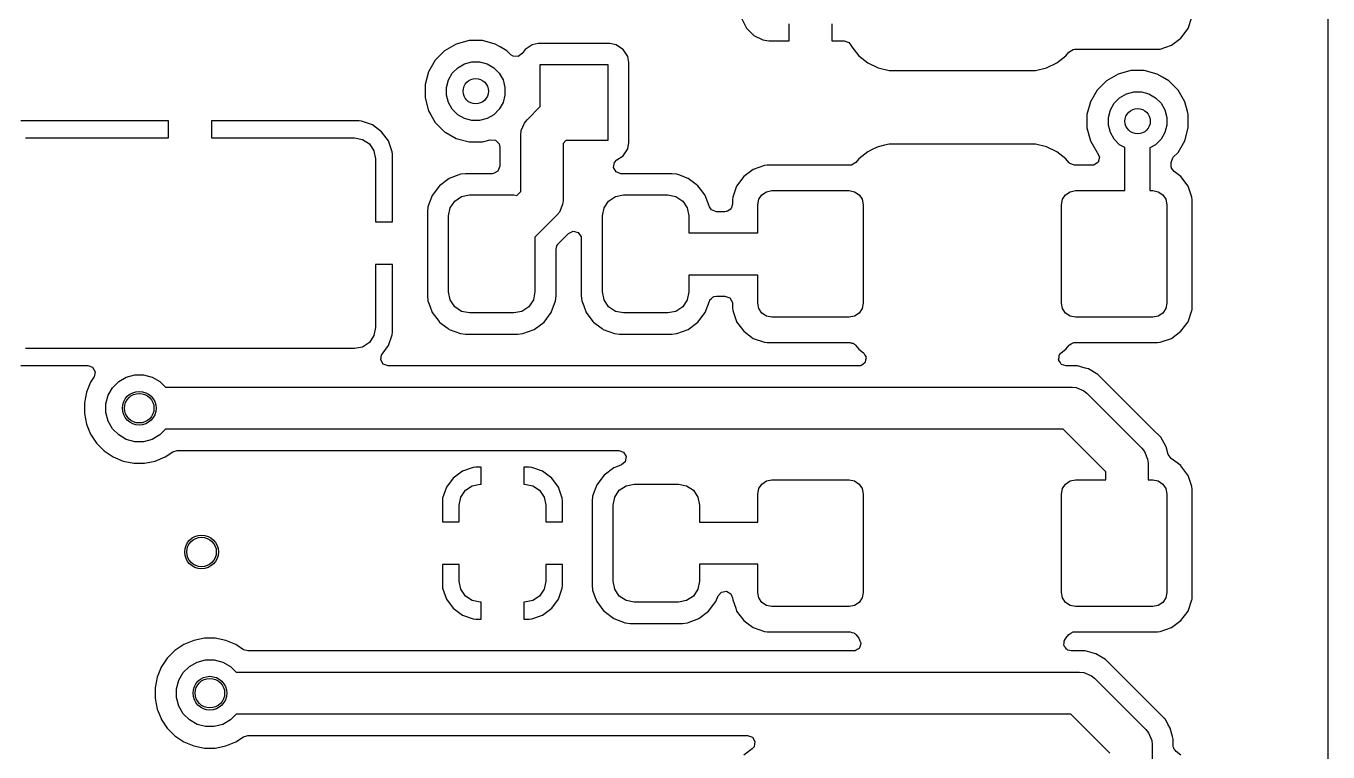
# Model space of a CAD drawing. Extents: x 4.82 to 6.81, y -4.86 to -2.87.
# Drawn here: x 6.199 to 6.807, y -3.732 to -3.394 of the extents above; entities that cross this region are included whole.
import ezdxf

# ---------------------------------------------------------------- set-up
doc = ezdxf.new("R2010")
doc.units = 0
doc.header["$MEASUREMENT"] = 0
doc.layers.add('BLACK', color=7, linetype='CONTINUOUS')

msp = doc.modelspace()

# ---------------------------------------------------------------- linework, layer by layer
at = {"layer": 'BLACK', "linetype": 'CONTINUOUS'}
for p, q in [((6.80685, -2.87648), (6.80685, -3.8242)), ((6.53322, -3.39021), (6.53534, -3.39454)), ((6.74152, -3.39473), (6.74335, -3.38949)), ((6.53534, -3.39454), (6.53875, -3.39795)), ((6.5553, -3.40047), (6.5553, -3.3926)), ((6.5753, -3.3926), (6.5753, -3.40047)), ((6.73822, -3.39919), (6.74152, -3.39473)), ((6.39987, -3.40197), (6.39448, -3.40508)), ((6.40589, -3.40036), (6.39987, -3.40197)), ((6.39987, -3.40197), (6.39987, -3.40197)), ((6.41211, -3.40036), (6.40589, -3.40036)), ((6.41813, -3.40197), (6.41211, -3.40036)), ((6.42041, -3.40329), (6.41813, -3.40197)), ((6.41813, -3.40197), (6.41813, -3.40197)), ((6.41813, -3.40197), (6.41813, -3.40197)), ((6.42352, -3.40508), (6.42041, -3.40329)), ((6.43531, -3.40228), (6.43204, -3.40446)), ((6.43818, -3.40171), (6.43531, -3.40228)), ((6.47162, -3.40171), (6.43818, -3.40171)), ((6.43818, -3.40171), (6.43818, -3.40171)), ((6.4745, -3.40228), (6.47162, -3.40171)), ((6.47162, -3.40171), (6.47162, -3.40171)), ((6.47753, -3.40431), (6.4745, -3.40228)), ((6.53875, -3.39795), (6.54307, -3.40006)), ((6.54307, -3.40006), (6.54307, -3.40006)), ((6.54307, -3.40006), (6.54588, -3.40047)), ((6.54588, -3.40047), (6.5553, -3.40047)), ((6.5553, -3.40047), (6.5553, -3.40047)), ((6.5753, -3.40047), (6.5753, -3.40047)), ((6.5753, -3.40047), (6.58096, -3.40047)), ((6.58096, -3.40047), (6.58322, -3.40129)), ((6.58322, -3.40129), (6.58412, -3.40246)), ((6.58412, -3.40246), (6.58452, -3.40329)), ((6.58452, -3.40329), (6.58452, -3.40329)), ((6.58452, -3.40329), (6.58784, -3.40745)), ((6.72853, -3.40431), (6.73376, -3.40248)), ((6.73376, -3.40248), (6.73822, -3.39919)), ((6.39008, -3.40948), (6.38697, -3.41487)), ((6.39448, -3.40508), (6.39008, -3.40948)), ((6.42536, -3.40693), (6.42352, -3.40508)), ((6.42352, -3.40508), (6.42352, -3.40508)), ((6.42352, -3.40508), (6.42352, -3.40508)), ((6.42643, -3.40766), (6.42536, -3.40693)), ((6.42882, -3.40781), (6.42643, -3.40766)), ((6.43075, -3.4064), (6.42882, -3.40781)), ((6.43204, -3.40446), (6.43075, -3.4064)), ((6.43204, -3.40446), (6.43204, -3.40446)), ((6.47776, -3.40446), (6.47753, -3.40431)), ((6.47994, -3.40773), (6.47776, -3.40446)), ((6.47776, -3.40446), (6.47776, -3.40446)), ((6.47776, -3.40446), (6.47776, -3.40446)), ((6.48051, -3.4106), (6.47994, -3.40773)), ((6.47994, -3.40773), (6.47994, -3.40773)), ((6.47994, -3.40773), (6.47994, -3.40773)), ((6.58784, -3.40745), (6.58784, -3.40745)), ((6.58784, -3.40745), (6.58784, -3.40745)), ((6.58784, -3.40745), (6.58784, -3.40745)), ((6.58784, -3.40745), (6.58784, -3.40745)), ((6.58784, -3.40745), (6.59201, -3.41077)), ((6.68032, -3.41077), (6.68448, -3.40745)), ((6.68448, -3.40745), (6.68584, -3.40575)), ((6.68584, -3.40575), (6.68788, -3.4045)), ((6.68788, -3.4045), (6.68858, -3.40443)), ((6.68858, -3.40443), (6.72729, -3.40443)), ((6.72729, -3.40443), (6.72853, -3.40431)), ((6.72853, -3.40431), (6.72853, -3.40431)), ((6.72853, -3.40431), (6.72853, -3.40431)), ((6.38697, -3.41487), (6.38536, -3.42089)), ((6.38697, -3.41487), (6.38697, -3.41487)), ((6.39627, -3.41873), (6.39807, -3.41561)), ((6.39807, -3.41561), (6.40061, -3.41307)), ((6.40061, -3.41307), (6.40373, -3.41127)), ((6.40373, -3.41127), (6.4072, -3.41034)), ((6.4072, -3.41034), (6.4108, -3.41034)), ((6.4108, -3.41034), (6.41427, -3.41127)), ((6.41427, -3.41127), (6.41739, -3.41307)), ((6.41739, -3.41307), (6.41993, -3.41561)), ((6.41993, -3.41561), (6.42173, -3.41873)), ((6.43915, -3.43112), (6.43915, -3.41157)), ((6.43915, -3.41157), (6.47065, -3.41157)), ((6.47065, -3.41157), (6.47065, -3.44701)), ((6.48051, -3.44798), (6.48051, -3.4106)), ((6.59201, -3.41077), (6.59201, -3.41077)), ((6.59201, -3.41077), (6.59201, -3.41077)), ((6.59201, -3.41077), (6.59681, -3.41309)), ((6.59681, -3.41309), (6.602, -3.41427)), ((6.602, -3.41427), (6.602, -3.41427)), ((6.602, -3.41427), (6.67032, -3.41427)), ((6.67032, -3.41427), (6.67552, -3.41309)), ((6.67032, -3.41427), (6.67032, -3.41427)), ((6.67552, -3.41309), (6.68032, -3.41077)), ((6.71489, -3.41436), (6.70887, -3.41597)), ((6.72111, -3.41436), (6.71489, -3.41436)), ((6.72713, -3.41597), (6.72111, -3.41436)), ((6.38536, -3.42089), (6.38536, -3.42711)), ((6.39534, -3.4222), (6.39627, -3.41873)), ((6.42173, -3.41873), (6.42266, -3.4222)), ((6.70348, -3.41908), (6.69908, -3.42348)), ((6.70887, -3.41597), (6.70348, -3.41908)), ((6.70887, -3.41597), (6.70887, -3.41597)), ((6.72958, -3.41739), (6.72713, -3.41597)), ((6.72713, -3.41597), (6.72713, -3.41597)), ((6.72713, -3.41597), (6.72713, -3.41597)), ((6.73252, -3.41908), (6.72958, -3.41739)), ((6.73692, -3.42348), (6.73252, -3.41908)), ((6.73252, -3.41908), (6.73252, -3.41908)), ((6.73252, -3.41908), (6.73252, -3.41908)), ((6.38536, -3.42711), (6.38697, -3.43313)), ((6.39534, -3.4258), (6.39534, -3.4222)), ((6.39627, -3.42927), (6.39534, -3.4258)), ((6.42266, -3.4258), (6.42173, -3.42927)), ((6.42266, -3.4222), (6.42266, -3.4258)), ((6.69908, -3.42348), (6.69597, -3.42887)), ((6.70707, -3.42961), (6.70961, -3.42707)), ((6.70961, -3.42707), (6.71273, -3.42527)), ((6.71273, -3.42527), (6.7162, -3.42434)), ((6.7162, -3.42434), (6.7198, -3.42434)), ((6.7198, -3.42434), (6.72327, -3.42527)), ((6.72327, -3.42527), (6.72639, -3.42707)), ((6.72639, -3.42707), (6.72893, -3.42961)), ((6.73758, -3.42462), (6.73692, -3.42348)), ((6.73692, -3.42348), (6.73692, -3.42348)), ((6.73692, -3.42348), (6.73692, -3.42348)), ((6.74003, -3.42887), (6.73758, -3.42462)), ((6.38697, -3.43313), (6.38697, -3.43313)), ((6.38697, -3.43313), (6.38697, -3.43313)), ((6.38697, -3.43313), (6.38807, -3.43503)), ((6.39807, -3.43239), (6.39627, -3.42927)), ((6.40061, -3.43493), (6.39807, -3.43239)), ((6.41993, -3.43239), (6.41739, -3.43493)), ((6.42173, -3.42927), (6.41993, -3.43239)), ((6.43294, -3.43733), (6.43915, -3.43112)), ((6.69597, -3.42887), (6.69436, -3.43489)), ((6.69597, -3.42887), (6.69597, -3.42887)), ((6.70434, -3.4362), (6.70527, -3.43273)), ((6.70527, -3.43273), (6.70707, -3.42961)), ((6.72893, -3.42961), (6.73073, -3.43273)), ((6.73073, -3.43273), (6.73166, -3.4362)), ((6.74124, -3.43339), (6.74003, -3.42887)), ((6.74003, -3.42887), (6.74003, -3.42887)), ((6.74164, -3.43489), (6.74124, -3.43339)), ((6.26561, -3.43783), (6.1967, -3.43783)), ((6.26561, -3.44571), (6.26561, -3.43783)), ((6.26561, -3.43783), (6.26561, -3.43783)), ((6.35452, -3.43783), (6.28561, -3.43783)), ((6.28561, -3.43783), (6.28561, -3.43783)), ((6.28561, -3.43783), (6.28561, -3.44571)), ((6.35571, -3.43795), (6.35452, -3.43783)), ((6.36075, -3.43971), (6.35571, -3.43795)), ((6.35571, -3.43795), (6.35571, -3.43795)), ((6.36505, -3.44288), (6.36075, -3.43971)), ((6.38807, -3.43503), (6.39008, -3.43852)), ((6.39008, -3.43852), (6.39008, -3.43852)), ((6.39008, -3.43852), (6.39008, -3.43852)), ((6.39008, -3.43852), (6.39448, -3.44292)), ((6.40373, -3.43673), (6.40061, -3.43493)), ((6.4072, -3.43766), (6.40373, -3.43673)), ((6.4108, -3.43766), (6.4072, -3.43766)), ((6.41427, -3.43673), (6.4108, -3.43766)), ((6.41739, -3.43493), (6.41427, -3.43673)), ((6.43025, -3.44237), (6.43172, -3.43882)), ((6.43172, -3.43882), (6.43294, -3.43733)), ((6.43172, -3.43882), (6.43172, -3.43882)), ((6.69436, -3.43489), (6.69436, -3.44111)), ((6.70434, -3.4398), (6.70434, -3.4362)), ((6.70527, -3.44327), (6.70434, -3.4398)), ((6.73166, -3.4398), (6.73073, -3.44327)), ((6.73166, -3.4362), (6.73166, -3.4398)), ((6.74164, -3.44111), (6.74164, -3.43489)), ((6.19884, -3.44571), (6.26561, -3.44571)), ((6.28561, -3.44571), (6.35238, -3.44571)), ((6.35238, -3.44571), (6.35615, -3.44646)), ((6.36822, -3.44718), (6.36505, -3.44288)), ((6.36505, -3.44288), (6.36505, -3.44288)), ((6.39448, -3.44292), (6.39448, -3.44292)), ((6.39448, -3.44292), (6.39448, -3.44292)), ((6.39448, -3.44292), (6.39498, -3.4432)), ((6.39498, -3.4432), (6.39987, -3.44603)), ((6.39987, -3.44603), (6.40589, -3.44764)), ((6.43006, -3.44429), (6.43025, -3.44237)), ((6.43006, -3.47084), (6.43006, -3.44429)), ((6.69436, -3.44111), (6.69597, -3.44713)), ((6.70707, -3.44639), (6.70527, -3.44327)), ((6.73073, -3.44327), (6.72893, -3.44639)), ((6.74003, -3.44713), (6.74164, -3.44111)), ((6.35615, -3.44646), (6.35934, -3.44859)), ((6.35934, -3.44859), (6.36148, -3.45178)), ((6.36148, -3.45178), (6.36222, -3.45555)), ((6.36999, -3.45222), (6.36822, -3.44718)), ((6.3701, -3.45342), (6.36999, -3.45222)), ((6.40589, -3.44764), (6.41211, -3.44764)), ((6.41211, -3.44764), (6.41579, -3.44666)), ((6.41579, -3.44666), (6.41817, -3.44687)), ((6.41817, -3.44687), (6.41987, -3.44856)), ((6.41987, -3.44856), (6.4202, -3.45004)), ((6.4202, -3.45004), (6.4202, -3.459)), ((6.4511, -3.44701), (6.44974, -3.44837)), ((6.44974, -3.44837), (6.44974, -3.47492)), ((6.47065, -3.44701), (6.4511, -3.44701)), ((6.47776, -3.45412), (6.47994, -3.45086)), ((6.47994, -3.45086), (6.48051, -3.44798)), ((6.59201, -3.45222), (6.58784, -3.45554)), ((6.59474, -3.4509), (6.59201, -3.45222)), ((6.59201, -3.45222), (6.59201, -3.45222)), ((6.59201, -3.45222), (6.59201, -3.45222)), ((6.59681, -3.44991), (6.59474, -3.4509)), ((6.59982, -3.44922), (6.59681, -3.44991)), ((6.59681, -3.44991), (6.59681, -3.44991)), ((6.59681, -3.44991), (6.59681, -3.44991)), ((6.602, -3.44872), (6.59982, -3.44922)), ((6.60467, -3.44872), (6.602, -3.44872)), ((6.602, -3.44872), (6.602, -3.44872)), ((6.60654, -3.44872), (6.60467, -3.44872)), ((6.66922, -3.44872), (6.60654, -3.44872)), ((6.67032, -3.44872), (6.66922, -3.44872)), ((6.67552, -3.44991), (6.67032, -3.44872)), ((6.68032, -3.45222), (6.67552, -3.44991)), ((6.68448, -3.45554), (6.68032, -3.45222)), ((6.68032, -3.45222), (6.68032, -3.45222)), ((6.68032, -3.45222), (6.68032, -3.45222)), ((6.69597, -3.44713), (6.69597, -3.44713)), ((6.69597, -3.44713), (6.69597, -3.44713)), ((6.69597, -3.44713), (6.6968, -3.44856)), ((6.6968, -3.44856), (6.69908, -3.45252)), ((6.70961, -3.44893), (6.70707, -3.44639)), ((6.71195, -3.45028), (6.70961, -3.44893)), ((6.71195, -3.47039), (6.71195, -3.45028)), ((6.72639, -3.44893), (6.72376, -3.45045)), ((6.72376, -3.45045), (6.72376, -3.47039)), ((6.72893, -3.44639), (6.72639, -3.44893)), ((6.73692, -3.45252), (6.74003, -3.44713)), ((6.36222, -3.45555), (6.36222, -3.48492)), ((6.3701, -3.48492), (6.3701, -3.45342)), ((6.3701, -3.45342), (6.3701, -3.45342)), ((6.47332, -3.4596), (6.47373, -3.45724)), ((6.47373, -3.45724), (6.47482, -3.45608)), ((6.47482, -3.45608), (6.47776, -3.45412)), ((6.58648, -3.45724), (6.58444, -3.45849)), ((6.58784, -3.45554), (6.58648, -3.45724)), ((6.58784, -3.45554), (6.58784, -3.45554)), ((6.68584, -3.45724), (6.68448, -3.45554)), ((6.68448, -3.45554), (6.68448, -3.45554)), ((6.68448, -3.45554), (6.68448, -3.45554)), ((6.68633, -3.45774), (6.68584, -3.45724)), ((6.68858, -3.45856), (6.68633, -3.45774)), ((6.69954, -3.45707), (6.69758, -3.45844)), ((6.69908, -3.45252), (6.69908, -3.45252)), ((6.69908, -3.45252), (6.69908, -3.45252)), ((6.69908, -3.45252), (6.69915, -3.45258)), ((6.69915, -3.45258), (6.69917, -3.45263)), ((6.69917, -3.45263), (6.69922, -3.4527)), ((6.69922, -3.4527), (6.69921, -3.45271)), ((6.69921, -3.45271), (6.70016, -3.45475)), ((6.70016, -3.45475), (6.69954, -3.45707)), ((6.73362, -3.45726), (6.73444, -3.45501)), ((6.73362, -3.45864), (6.73362, -3.45726)), ((6.73444, -3.45501), (6.73465, -3.45479)), ((6.73465, -3.45479), (6.73692, -3.45252)), ((6.40118, -3.46302), (6.3966, -3.46473)), ((6.40191, -3.46275), (6.40118, -3.46302)), ((6.40426, -3.4625), (6.40191, -3.46275)), ((6.40191, -3.46275), (6.40191, -3.46275)), ((6.40191, -3.46275), (6.40191, -3.46275)), ((6.41669, -3.4625), (6.40426, -3.4625)), ((6.40426, -3.4625), (6.40426, -3.4625)), ((6.4173, -3.46245), (6.41669, -3.4625)), ((6.41938, -3.46125), (6.4173, -3.46245)), ((6.4202, -3.459), (6.41938, -3.46125)), ((6.47451, -3.46168), (6.47332, -3.4596)), ((6.47677, -3.4625), (6.47451, -3.46168)), ((6.50055, -3.4625), (6.47677, -3.4625)), ((6.50289, -3.46275), (6.50055, -3.4625)), ((6.50377, -3.46308), (6.50289, -3.46275)), ((6.50289, -3.46275), (6.50289, -3.46275)), ((6.50289, -3.46275), (6.50289, -3.46275)), ((6.5082, -3.46473), (6.50377, -3.46308)), ((6.5341, -3.4638), (6.53081, -3.46826)), ((6.53856, -3.46051), (6.5341, -3.4638)), ((6.5341, -3.4638), (6.5341, -3.4638)), ((6.54379, -3.45868), (6.53856, -3.46051)), ((6.54503, -3.45856), (6.54379, -3.45868)), ((6.58374, -3.45856), (6.54503, -3.45856)), ((6.58444, -3.45849), (6.58374, -3.45856)), ((6.69667, -3.45856), (6.68858, -3.45856)), ((6.69758, -3.45844), (6.69667, -3.45856)), ((6.73372, -3.45946), (6.73362, -3.45864)), ((6.73378, -3.45956), (6.73372, -3.45946)), ((6.73383, -3.45984), (6.73378, -3.45956)), ((6.73448, -3.46061), (6.73383, -3.45984)), ((6.73505, -3.46146), (6.73448, -3.46061)), ((6.73822, -3.4638), (6.73505, -3.46146)), ((6.74152, -3.46826), (6.73822, -3.4638)), ((6.73822, -3.4638), (6.73822, -3.4638)), ((6.73822, -3.4638), (6.73822, -3.4638)), ((6.73822, -3.4638), (6.73822, -3.4638)), ((6.73822, -3.4638), (6.73822, -3.4638)), ((6.39206, -3.46813), (6.38867, -3.47266)), ((6.39207, -3.46813), (6.39206, -3.46813)), ((6.3966, -3.46473), (6.39207, -3.46813)), ((6.3966, -3.46473), (6.3966, -3.46473)), ((6.51183, -3.46745), (6.5082, -3.46473)), ((6.5082, -3.46473), (6.5082, -3.46473)), ((6.51274, -3.46813), (6.51183, -3.46745)), ((6.51393, -3.46972), (6.51274, -3.46813)), ((6.51588, -3.47233), (6.51393, -3.46972)), ((6.53081, -3.46826), (6.52897, -3.4735)), ((6.54474, -3.47089), (6.54725, -3.47039)), ((6.54725, -3.47039), (6.58334, -3.47039)), ((6.58334, -3.47039), (6.58585, -3.47089)), ((6.68647, -3.47089), (6.68898, -3.47039)), ((6.68898, -3.47039), (6.71195, -3.47039)), ((6.72376, -3.47039), (6.72507, -3.47039)), ((6.72507, -3.47039), (6.72758, -3.47089)), ((6.74335, -3.4735), (6.74152, -3.46826)), ((6.74152, -3.46826), (6.74152, -3.46826)), ((6.38867, -3.47266), (6.38669, -3.47797)), ((6.38867, -3.47266), (6.38867, -3.47266)), ((6.39705, -3.47844), (6.39918, -3.47525)), ((6.39918, -3.47525), (6.40238, -3.47311)), ((6.40238, -3.47311), (6.40614, -3.47236)), ((6.40614, -3.47236), (6.42681, -3.47236)), ((6.42681, -3.47236), (6.42825, -3.47265)), ((6.42825, -3.47265), (6.43006, -3.47084)), ((6.44974, -3.47492), (6.44956, -3.47684)), ((6.4689, -3.47844), (6.47103, -3.47525)), ((6.47103, -3.47525), (6.47423, -3.47311)), ((6.47423, -3.47311), (6.47799, -3.47236)), ((6.47799, -3.47236), (6.49866, -3.47236)), ((6.49866, -3.47236), (6.50243, -3.47311)), ((6.50243, -3.47311), (6.50562, -3.47525)), ((6.50562, -3.47525), (6.50775, -3.47844)), ((6.51613, -3.47266), (6.51588, -3.47233)), ((6.5181, -3.47794), (6.51613, -3.47266)), ((6.52897, -3.4735), (6.52886, -3.47474)), ((6.52886, -3.47474), (6.52886, -3.47671)), ((6.54069, -3.47696), (6.54119, -3.47444)), ((6.54119, -3.47444), (6.54261, -3.47232)), ((6.54261, -3.47232), (6.54474, -3.47089)), ((6.58585, -3.47089), (6.58798, -3.47232)), ((6.58798, -3.47232), (6.5894, -3.47444)), ((6.5894, -3.47444), (6.5899, -3.47696)), ((6.68242, -3.47696), (6.68292, -3.47444)), ((6.68292, -3.47444), (6.68434, -3.47232)), ((6.68434, -3.47232), (6.68647, -3.47089)), ((6.72758, -3.47089), (6.72971, -3.47232)), ((6.72971, -3.47232), (6.73113, -3.47444)), ((6.73113, -3.47444), (6.73163, -3.47696)), ((6.74346, -3.47474), (6.74335, -3.4735)), ((6.74335, -3.4735), (6.74335, -3.4735)), ((6.74335, -3.4735), (6.74335, -3.4735)), ((6.74346, -3.5251), (6.74346, -3.47474)), ((6.38669, -3.47797), (6.38644, -3.48032)), ((6.38644, -3.48032), (6.38644, -3.51952)), ((6.3963, -3.4822), (6.39705, -3.47844)), ((6.3963, -3.51764), (6.3963, -3.4822)), ((6.44686, -3.48188), (6.43665, -3.49209)), ((6.44809, -3.48039), (6.44686, -3.48188)), ((6.44956, -3.47684), (6.44809, -3.48039)), ((6.44956, -3.47684), (6.44956, -3.47684)), ((6.46815, -3.4822), (6.4689, -3.47844)), ((6.46815, -3.51764), (6.46815, -3.4822)), ((6.50775, -3.47844), (6.5085, -3.4822)), ((6.5085, -3.4822), (6.5085, -3.49008)), ((6.51913, -3.4794), (6.5181, -3.47794)), ((6.52138, -3.48022), (6.51913, -3.4794)), ((6.52535, -3.48022), (6.52138, -3.48022)), ((6.52596, -3.48016), (6.52535, -3.48022)), ((6.5261, -3.48009), (6.52596, -3.48016)), ((6.52655, -3.48001), (6.5261, -3.48009)), ((6.52725, -3.47942), (6.52655, -3.48001)), ((6.52804, -3.47896), (6.52725, -3.47942)), ((6.52815, -3.47867), (6.52804, -3.47896)), ((6.52839, -3.47846), (6.52815, -3.47867)), ((6.52855, -3.47757), (6.52839, -3.47846)), ((6.52886, -3.47671), (6.52855, -3.47757)), ((6.54069, -3.49008), (6.54069, -3.47696)), ((6.5899, -3.47696), (6.5899, -3.52289)), ((6.68242, -3.52289), (6.68242, -3.47696)), ((6.73163, -3.47696), (6.73163, -3.52289)), ((6.36222, -3.48492), (6.3701, -3.48492)), ((6.3701, -3.48492), (6.3701, -3.48492)), ((6.43665, -3.49209), (6.43665, -3.51764)), ((6.44754, -3.49515), (6.45231, -3.49038)), ((6.45231, -3.49038), (6.45448, -3.48937)), ((6.45448, -3.48937), (6.45679, -3.48999)), ((6.45679, -3.48999), (6.45817, -3.49195)), ((6.45817, -3.49195), (6.45829, -3.49286)), ((6.45829, -3.49286), (6.45829, -3.51952)), ((6.5085, -3.49008), (6.54069, -3.49008)), ((6.44652, -3.49763), (6.44678, -3.49691)), ((6.44652, -3.51952), (6.44652, -3.49763)), ((6.44678, -3.49691), (6.44684, -3.49614)), ((6.44684, -3.49614), (6.44728, -3.49552)), ((6.44728, -3.49552), (6.44734, -3.49537)), ((6.44734, -3.49537), (6.44754, -3.49515)), ((6.3701, -3.50492), (6.36222, -3.50492)), ((6.36222, -3.50492), (6.36222, -3.53429)), ((6.3701, -3.53643), (6.3701, -3.50492)), ((6.3701, -3.50492), (6.3701, -3.50492)), ((6.54069, -3.50976), (6.5085, -3.50976)), ((6.5085, -3.50976), (6.5085, -3.51764)), ((6.54069, -3.52289), (6.54069, -3.50976)), ((6.39705, -3.5214), (6.3963, -3.51764)), ((6.43665, -3.51764), (6.4359, -3.5214)), ((6.4689, -3.5214), (6.46815, -3.51764)), ((6.5085, -3.51764), (6.50775, -3.5214)), ((6.38644, -3.51952), (6.38644, -3.51952)), ((6.38644, -3.51952), (6.38669, -3.52187)), ((6.38669, -3.52187), (6.38669, -3.52187)), ((6.38669, -3.52187), (6.38669, -3.52187)), ((6.38669, -3.52187), (6.38754, -3.52415)), ((6.38754, -3.52415), (6.38867, -3.52718)), ((6.39918, -3.5246), (6.39705, -3.5214)), ((6.40238, -3.52673), (6.39918, -3.5246)), ((6.43377, -3.5246), (6.43058, -3.52673)), ((6.4359, -3.5214), (6.43377, -3.5246)), ((6.44428, -3.52718), (6.44626, -3.52187)), ((6.44626, -3.52187), (6.44652, -3.51952)), ((6.45829, -3.51952), (6.45829, -3.51952)), ((6.45829, -3.51952), (6.45854, -3.52187)), ((6.45854, -3.52187), (6.45854, -3.52187)), ((6.45854, -3.52187), (6.45854, -3.52187)), ((6.45854, -3.52187), (6.45939, -3.52415)), ((6.45939, -3.52415), (6.46052, -3.52718)), ((6.47103, -3.5246), (6.4689, -3.5214)), ((6.47423, -3.52673), (6.47103, -3.5246)), ((6.50562, -3.5246), (6.50243, -3.52673)), ((6.50775, -3.5214), (6.50562, -3.5246)), ((6.51613, -3.52718), (6.5181, -3.52191)), ((6.5181, -3.52191), (6.5183, -3.52168)), ((6.5183, -3.52168), (6.51835, -3.52138)), ((6.51835, -3.52138), (6.51906, -3.52078)), ((6.51906, -3.52078), (6.51966, -3.52008)), ((6.51966, -3.52008), (6.52, -3.51999)), ((6.52, -3.51999), (6.52018, -3.51984)), ((6.52018, -3.51984), (6.52138, -3.51963)), ((6.52138, -3.51963), (6.52535, -3.51963)), ((6.52535, -3.51963), (6.52761, -3.52045)), ((6.52761, -3.52045), (6.52881, -3.52252)), ((6.52881, -3.52252), (6.52886, -3.52313)), ((6.52886, -3.52313), (6.52886, -3.5251)), ((6.52886, -3.5251), (6.52897, -3.52634)), ((6.54119, -3.5254), (6.54069, -3.52289)), ((6.5899, -3.52289), (6.5894, -3.5254)), ((6.68292, -3.5254), (6.68242, -3.52289)), ((6.73163, -3.52289), (6.73113, -3.5254)), ((6.74339, -3.5259), (6.74346, -3.5251)), ((6.38867, -3.52718), (6.38867, -3.52718)), ((6.38867, -3.52718), (6.39186, -3.53144)), ((6.40614, -3.52748), (6.40238, -3.52673)), ((6.42681, -3.52748), (6.40614, -3.52748)), ((6.43058, -3.52673), (6.42681, -3.52748)), ((6.44089, -3.53171), (6.44428, -3.52718)), ((6.46052, -3.52718), (6.46052, -3.52718)), ((6.46052, -3.52718), (6.46371, -3.53144)), ((6.47799, -3.52748), (6.47423, -3.52673)), ((6.49866, -3.52748), (6.47799, -3.52748)), ((6.50243, -3.52673), (6.49866, -3.52748)), ((6.51274, -3.53171), (6.51613, -3.52718)), ((6.52897, -3.52634), (6.52897, -3.52635)), ((6.52897, -3.52635), (6.52897, -3.52635)), ((6.52897, -3.52635), (6.53079, -3.53153)), ((6.54261, -3.52753), (6.54119, -3.5254)), ((6.54474, -3.52895), (6.54261, -3.52753)), ((6.54725, -3.52945), (6.54474, -3.52895)), ((6.58334, -3.52945), (6.54725, -3.52945)), ((6.58585, -3.52895), (6.58334, -3.52945)), ((6.58798, -3.52753), (6.58585, -3.52895)), ((6.5894, -3.5254), (6.58798, -3.52753)), ((6.68434, -3.52753), (6.68292, -3.5254)), ((6.68647, -3.52895), (6.68434, -3.52753)), ((6.68898, -3.52945), (6.68647, -3.52895)), ((6.72507, -3.52945), (6.68898, -3.52945)), ((6.72758, -3.52895), (6.72507, -3.52945)), ((6.72971, -3.52753), (6.72758, -3.52895)), ((6.73113, -3.5254), (6.72971, -3.52753)), ((6.74152, -3.53158), (6.74335, -3.52635)), ((6.74335, -3.52635), (6.74339, -3.5259)), ((6.36222, -3.53429), (6.36148, -3.53806)), ((6.36999, -3.53762), (6.3701, -3.53643)), ((6.39186, -3.53144), (6.39207, -3.53171)), ((6.39207, -3.53171), (6.39334, -3.53267)), ((6.39334, -3.53267), (6.39616, -3.53478)), ((6.39616, -3.53478), (6.3966, -3.53511)), ((6.3966, -3.53511), (6.40191, -3.53709)), ((6.40191, -3.53709), (6.40426, -3.53734)), ((6.4287, -3.53734), (6.43104, -3.53709)), ((6.43104, -3.53709), (6.43635, -3.53511)), ((6.43635, -3.53511), (6.44089, -3.53171)), ((6.46371, -3.53144), (6.46392, -3.53171)), ((6.46392, -3.53171), (6.46519, -3.53267)), ((6.46519, -3.53267), (6.46802, -3.53478)), ((6.46802, -3.53478), (6.46845, -3.53511)), ((6.46845, -3.53511), (6.47376, -3.53709)), ((6.47376, -3.53709), (6.47611, -3.53734)), ((6.50055, -3.53734), (6.50289, -3.53709)), ((6.50289, -3.53709), (6.5082, -3.53511)), ((6.5082, -3.53511), (6.51274, -3.53171)), ((6.53079, -3.53153), (6.53081, -3.53158)), ((6.53081, -3.53158), (6.5341, -3.53604)), ((6.5341, -3.53604), (6.5341, -3.53604)), ((6.5341, -3.53604), (6.5341, -3.53604)), ((6.5341, -3.53604), (6.5341, -3.53604)), ((6.5341, -3.53604), (6.5341, -3.53604)), ((6.5341, -3.53604), (6.53781, -3.53878)), ((6.73376, -3.53933), (6.73822, -3.53604)), ((6.73822, -3.53604), (6.74152, -3.53158)), ((6.35615, -3.54338), (6.35238, -3.54413)), ((6.35934, -3.54125), (6.35615, -3.54338)), ((6.36148, -3.53806), (6.35934, -3.54125)), ((6.36529, -3.54664), (6.36822, -3.54266)), ((6.36822, -3.54266), (6.36999, -3.53762)), ((6.36999, -3.53762), (6.36999, -3.53762)), ((6.40426, -3.53734), (6.4287, -3.53734)), ((6.47611, -3.53734), (6.50055, -3.53734)), ((6.53781, -3.53878), (6.53856, -3.53933)), ((6.53856, -3.53933), (6.54379, -3.54116)), ((6.54379, -3.54116), (6.54379, -3.54116)), ((6.54379, -3.54116), (6.54379, -3.54116)), ((6.54379, -3.54116), (6.54503, -3.54128)), ((6.54503, -3.54128), (6.54504, -3.54128)), ((6.54504, -3.54128), (6.58374, -3.54128)), ((6.58374, -3.54128), (6.58445, -3.54154)), ((6.58445, -3.54154), (6.58519, -3.54159)), ((6.58519, -3.54159), (6.58571, -3.54199)), ((6.58571, -3.54199), (6.586, -3.5421)), ((6.586, -3.5421), (6.5862, -3.54228)), ((6.5862, -3.54228), (6.58635, -3.54243)), ((6.58635, -3.54243), (6.58784, -3.5443)), ((6.68448, -3.5443), (6.68597, -3.54243)), ((6.68597, -3.54243), (6.68613, -3.54228)), ((6.68613, -3.54228), (6.68703, -3.54187)), ((6.68703, -3.54187), (6.68788, -3.54135)), ((6.68788, -3.54135), (6.68826, -3.54131)), ((6.68826, -3.54131), (6.68831, -3.54129)), ((6.68831, -3.54129), (6.68835, -3.5413)), ((6.68835, -3.5413), (6.68858, -3.54128)), ((6.68858, -3.54128), (6.72729, -3.54128)), ((6.72729, -3.54128), (6.72853, -3.54116)), ((6.72853, -3.54116), (6.73376, -3.53933)), ((6.72853, -3.54116), (6.72853, -3.54116)), ((6.72853, -3.54116), (6.72853, -3.54116)), ((6.35238, -3.54413), (6.19884, -3.54413)), ((6.36466, -3.54933), (6.36507, -3.54697)), ((6.36585, -3.5514), (6.36466, -3.54933)), ((6.36507, -3.54697), (6.36529, -3.54664)), ((6.58784, -3.5443), (6.59009, -3.54609)), ((6.59009, -3.54609), (6.59021, -3.54622)), ((6.59021, -3.54622), (6.59066, -3.54715)), ((6.59066, -3.54715), (6.5912, -3.54803)), ((6.59099, -3.54938), (6.59084, -3.5504)), ((6.59125, -3.54838), (6.59099, -3.54938)), ((6.5912, -3.54803), (6.59117, -3.54821)), ((6.59117, -3.54821), (6.59125, -3.54838)), ((6.68111, -3.54933), (6.6813, -3.54827)), ((6.68118, -3.54945), (6.68111, -3.54933)), ((6.68117, -3.54959), (6.68118, -3.54945)), ((6.6813, -3.54827), (6.6814, -3.54721)), ((6.6814, -3.54721), (6.68151, -3.54707)), ((6.68151, -3.54707), (6.68153, -3.54697)), ((6.68153, -3.54697), (6.68211, -3.54622)), ((6.68211, -3.54622), (6.68224, -3.54609)), ((6.68224, -3.54609), (6.68448, -3.5443)), ((6.1967, -3.55201), (6.22786, -3.55201)), ((6.22786, -3.55201), (6.23012, -3.55283)), ((6.23012, -3.55283), (6.23131, -3.5549)), ((6.23131, -3.5549), (6.2309, -3.55726)), ((6.36811, -3.55222), (6.36585, -3.5514)), ((6.58776, -3.55222), (6.36811, -3.55222)), ((6.58852, -3.55208), (6.58776, -3.55222)), ((6.5887, -3.5521), (6.58852, -3.55208)), ((6.5888, -3.55203), (6.5887, -3.5521)), ((6.58904, -3.55198), (6.5888, -3.55203)), ((6.58981, -3.5513), (6.58904, -3.55198)), ((6.59065, -3.5507), (6.58981, -3.5513)), ((6.5907, -3.55052), (6.59065, -3.5507)), ((6.59084, -3.5504), (6.5907, -3.55052)), ((6.68177, -3.55048), (6.68117, -3.54959)), ((6.68231, -3.5514), (6.68177, -3.55048)), ((6.68244, -3.55145), (6.68231, -3.5514)), ((6.68252, -3.55157), (6.68244, -3.55145)), ((6.68355, -3.55186), (6.68252, -3.55157)), ((6.68456, -3.55222), (6.68355, -3.55186)), ((6.68998, -3.55222), (6.68456, -3.55222)), ((6.6935, -3.55317), (6.68998, -3.55222)), ((6.68998, -3.55222), (6.68998, -3.55222)), ((6.69499, -3.55357), (6.6935, -3.55317)), ((6.69948, -3.55616), (6.69499, -3.55357)), ((6.69499, -3.55357), (6.69499, -3.55357)), ((6.22921, -3.5598), (6.22728, -3.56446)), ((6.23078, -3.55746), (6.22921, -3.5598)), ((6.22921, -3.5598), (6.22921, -3.5598)), ((6.2309, -3.55726), (6.23078, -3.55746)), ((6.23942, -3.56234), (6.24232, -3.55944)), ((6.24232, -3.55944), (6.24588, -3.55738)), ((6.24588, -3.55738), (6.24985, -3.55632)), ((6.24985, -3.55632), (6.25396, -3.55632)), ((6.25396, -3.55632), (6.25794, -3.55738)), ((6.25794, -3.55738), (6.2615, -3.55944)), ((6.2615, -3.55944), (6.26415, -3.56209)), ((6.7251, -3.58178), (6.69948, -3.55616)), ((6.69948, -3.55616), (6.69948, -3.55616)), ((6.22728, -3.56446), (6.2263, -3.56941)), ((6.22728, -3.56446), (6.22728, -3.56446)), ((6.2363, -3.56987), (6.23736, -3.5659)), ((6.23736, -3.5659), (6.23942, -3.56234)), ((6.26415, -3.56209), (6.68738, -3.56209)), ((6.68738, -3.56209), (6.6893, -3.56228)), ((6.6893, -3.56228), (6.69285, -3.56375)), ((6.69285, -3.56375), (6.69285, -3.56375)), ((6.69285, -3.56375), (6.69434, -3.56497)), ((6.69434, -3.56497), (6.71996, -3.59059)), ((6.2263, -3.56941), (6.2263, -3.57445)), ((6.2363, -3.57398), (6.2363, -3.56987)), ((6.2263, -3.57445), (6.22728, -3.5794)), ((6.22728, -3.5794), (6.22728, -3.5794)), ((6.22728, -3.5794), (6.2292, -3.58404)), ((6.23736, -3.57796), (6.2363, -3.57398)), ((6.23942, -3.58152), (6.23736, -3.57796)), ((6.2292, -3.58404), (6.22921, -3.58406)), ((6.22921, -3.58406), (6.23202, -3.58825)), ((6.24232, -3.58442), (6.23942, -3.58152)), ((6.24588, -3.58648), (6.24232, -3.58442)), ((6.2615, -3.58442), (6.25794, -3.58648)), ((6.26415, -3.58177), (6.2615, -3.58442)), ((6.6833, -3.58177), (6.26415, -3.58177)), ((6.70316, -3.60162), (6.6833, -3.58177)), ((6.72877, -3.58545), (6.7251, -3.58178)), ((6.7304, -3.58828), (6.72877, -3.58545)), ((6.72877, -3.58545), (6.72877, -3.58545)), ((6.23202, -3.58825), (6.23558, -3.59182)), ((6.23558, -3.59182), (6.23978, -3.59462)), ((6.24985, -3.58754), (6.24588, -3.58648)), ((6.25396, -3.58754), (6.24985, -3.58754)), ((6.25794, -3.58648), (6.25396, -3.58754)), ((6.26763, -3.59222), (6.26958, -3.59163)), ((6.26958, -3.59163), (6.47574, -3.59163)), ((6.47574, -3.59163), (6.478, -3.59245)), ((6.71996, -3.59059), (6.72118, -3.59208)), ((6.73136, -3.58994), (6.7304, -3.58828)), ((6.73231, -3.59349), (6.73136, -3.58994)), ((6.23978, -3.59462), (6.24444, -3.59656)), ((6.24444, -3.59656), (6.24939, -3.59754)), ((6.24939, -3.59754), (6.24939, -3.59754)), ((6.24939, -3.59754), (6.25443, -3.59754)), ((6.25443, -3.59754), (6.25938, -3.59656)), ((6.25443, -3.59754), (6.25443, -3.59754)), ((6.25938, -3.59656), (6.26404, -3.59462)), ((6.26404, -3.59462), (6.26763, -3.59222)), ((6.47878, -3.59689), (6.47697, -3.59842)), ((6.478, -3.59245), (6.47919, -3.59453)), ((6.47919, -3.59453), (6.47878, -3.59689)), ((6.72118, -3.59208), (6.72118, -3.59208)), ((6.72118, -3.59208), (6.72265, -3.59563)), ((6.72265, -3.59563), (6.72284, -3.59755)), ((6.72284, -3.59755), (6.72284, -3.60539)), ((6.73362, -3.5954), (6.73231, -3.59349)), ((6.73811, -3.59872), (6.73362, -3.5954)), ((6.40277, -3.60136), (6.39847, -3.60454)), ((6.40781, -3.5996), (6.40277, -3.60136)), ((6.40901, -3.59949), (6.40781, -3.5996)), ((6.40901, -3.59949), (6.40901, -3.59949)), ((6.41148, -3.59949), (6.40901, -3.59949)), ((6.41148, -3.60736), (6.41148, -3.59949)), ((6.41148, -3.59949), (6.41148, -3.59949)), ((6.43395, -3.59949), (6.43148, -3.59949)), ((6.43148, -3.59949), (6.43148, -3.59949)), ((6.43148, -3.59949), (6.43148, -3.60736)), ((6.43514, -3.5996), (6.43395, -3.59949)), ((6.44018, -3.60136), (6.43514, -3.5996)), ((6.43514, -3.5996), (6.43514, -3.5996)), ((6.44448, -3.60454), (6.44018, -3.60136)), ((6.46892, -3.60313), (6.46552, -3.60766)), ((6.47345, -3.59973), (6.46892, -3.60313)), ((6.46892, -3.60313), (6.46892, -3.60313)), ((6.47517, -3.59909), (6.47345, -3.59973)), ((6.47345, -3.59973), (6.47345, -3.59973)), ((6.47697, -3.59842), (6.47517, -3.59909)), ((6.70316, -3.60539), (6.70316, -3.60162)), ((6.73822, -3.5988), (6.73811, -3.59872)), ((6.74145, -3.60317), (6.73822, -3.5988)), ((6.73822, -3.5988), (6.73822, -3.5988)), ((6.73822, -3.5988), (6.73822, -3.5988)), ((6.74152, -3.60326), (6.74145, -3.60317)), ((6.74335, -3.6085), (6.74152, -3.60326)), ((6.3953, -3.60883), (6.39354, -3.61387)), ((6.39847, -3.60454), (6.3953, -3.60883)), ((6.39847, -3.60454), (6.39847, -3.60454)), ((6.40205, -3.61344), (6.40418, -3.61024)), ((6.40418, -3.61024), (6.40738, -3.60811)), ((6.40738, -3.60811), (6.41114, -3.60736)), ((6.41114, -3.60736), (6.41148, -3.60736)), ((6.43148, -3.60736), (6.43181, -3.60736)), ((6.43181, -3.60736), (6.43558, -3.60811)), ((6.43558, -3.60811), (6.43877, -3.61024)), ((6.43877, -3.61024), (6.4409, -3.61344)), ((6.44765, -3.60883), (6.44448, -3.60454)), ((6.44448, -3.60454), (6.44448, -3.60454)), ((6.44942, -3.61387), (6.44765, -3.60883)), ((6.46552, -3.60766), (6.46354, -3.61297)), ((6.46552, -3.60766), (6.46552, -3.60766)), ((6.4739, -3.61344), (6.47603, -3.61024)), ((6.47603, -3.61024), (6.47923, -3.60811)), ((6.47923, -3.60811), (6.48299, -3.60736)), ((6.48299, -3.60736), (6.50366, -3.60736)), ((6.50366, -3.60736), (6.50743, -3.60811)), ((6.50743, -3.60811), (6.51062, -3.61024)), ((6.51062, -3.61024), (6.51275, -3.61344)), ((6.54069, -3.61196), (6.54119, -3.60944)), ((6.54119, -3.60944), (6.54261, -3.60732)), ((6.54261, -3.60732), (6.54474, -3.60589)), ((6.54474, -3.60589), (6.54725, -3.60539)), ((6.54725, -3.60539), (6.58334, -3.60539)), ((6.58334, -3.60539), (6.58585, -3.60589)), ((6.58585, -3.60589), (6.58798, -3.60732)), ((6.58798, -3.60732), (6.5894, -3.60944)), ((6.5894, -3.60944), (6.5899, -3.61196)), ((6.68242, -3.61196), (6.68292, -3.60944)), ((6.68292, -3.60944), (6.68434, -3.60732)), ((6.68434, -3.60732), (6.68647, -3.60589)), ((6.68647, -3.60589), (6.68898, -3.60539)), ((6.68898, -3.60539), (6.70316, -3.60539)), ((6.72284, -3.60539), (6.72507, -3.60539)), ((6.72507, -3.60539), (6.72758, -3.60589)), ((6.72758, -3.60589), (6.72971, -3.60732)), ((6.72971, -3.60732), (6.73113, -3.60944)), ((6.73113, -3.60944), (6.73163, -3.61196)), ((6.74346, -3.60974), (6.74335, -3.6085)), ((6.74335, -3.6085), (6.74335, -3.6085)), ((6.74335, -3.6085), (6.74335, -3.6085)), ((6.74346, -3.6601), (6.74346, -3.60974)), ((6.39354, -3.61387), (6.39343, -3.61507)), ((6.39343, -3.61507), (6.39343, -3.62492)), ((6.39354, -3.61387), (6.39354, -3.61387)), ((6.4013, -3.6172), (6.40205, -3.61344)), ((6.4409, -3.61344), (6.44165, -3.6172)), ((6.44953, -3.61507), (6.44942, -3.61387)), ((6.44953, -3.62492), (6.44953, -3.61507)), ((6.44953, -3.61507), (6.44953, -3.61507)), ((6.46354, -3.61297), (6.46329, -3.61532)), ((6.46329, -3.61532), (6.46329, -3.65452)), ((6.47315, -3.6172), (6.4739, -3.61344)), ((6.51275, -3.61344), (6.5135, -3.6172)), ((6.54069, -3.62508), (6.54069, -3.61196)), ((6.5899, -3.61196), (6.5899, -3.65789)), ((6.68242, -3.65789), (6.68242, -3.61196)), ((6.73163, -3.61196), (6.73163, -3.65789)), ((6.4013, -3.62492), (6.4013, -3.6172)), ((6.44165, -3.6172), (6.44165, -3.62492)), ((6.47315, -3.65264), (6.47315, -3.6172)), ((6.5135, -3.6172), (6.5135, -3.62508)), ((6.39343, -3.62492), (6.39343, -3.62492)), ((6.39343, -3.62492), (6.4013, -3.62492)), ((6.44165, -3.62492), (6.44953, -3.62492)), ((6.44953, -3.62492), (6.44953, -3.62492)), ((6.5135, -3.62508), (6.54069, -3.62508)), ((6.39343, -3.64492), (6.39343, -3.65477)), ((6.4013, -3.64492), (6.39343, -3.64492)), ((6.39343, -3.64492), (6.39343, -3.64492)), ((6.4013, -3.65264), (6.4013, -3.64492)), ((6.44953, -3.64492), (6.44165, -3.64492)), ((6.44165, -3.64492), (6.44165, -3.65264)), ((6.44953, -3.65477), (6.44953, -3.64492)), ((6.44953, -3.64492), (6.44953, -3.64492)), ((6.54069, -3.64476), (6.5135, -3.64476)), ((6.5135, -3.64476), (6.5135, -3.65264)), ((6.54069, -3.65789), (6.54069, -3.64476)), ((6.40205, -3.6564), (6.4013, -3.65264)), ((6.44165, -3.65264), (6.4409, -3.6564)), ((6.4739, -3.6564), (6.47315, -3.65264)), ((6.5135, -3.65264), (6.51275, -3.6564)), ((6.39343, -3.65477), (6.39354, -3.65597)), ((6.39354, -3.65597), (6.3953, -3.66101)), ((6.40418, -3.6596), (6.40205, -3.6564)), ((6.4409, -3.6564), (6.43877, -3.6596)), ((6.44765, -3.66101), (6.44942, -3.65597)), ((6.44942, -3.65597), (6.44953, -3.65477)), ((6.44942, -3.65597), (6.44942, -3.65597)), ((6.46329, -3.65452), (6.46329, -3.65452)), ((6.46329, -3.65452), (6.46354, -3.65687)), ((6.46354, -3.65687), (6.46354, -3.65687)), ((6.46354, -3.65687), (6.46354, -3.65687)), ((6.46354, -3.65687), (6.46451, -3.65948)), ((6.47603, -3.6596), (6.4739, -3.6564)), ((6.51275, -3.6564), (6.51062, -3.6596)), ((6.52212, -3.65954), (6.52367, -3.65772)), ((6.52367, -3.65772), (6.52604, -3.65732)), ((6.52604, -3.65732), (6.5281, -3.65853)), ((6.5281, -3.65853), (6.52889, -3.66044)), ((6.54119, -3.6604), (6.54069, -3.65789)), ((6.5899, -3.65789), (6.5894, -3.6604)), ((6.68292, -3.6604), (6.68242, -3.65789)), ((6.73163, -3.65789), (6.73113, -3.6604)), ((6.3953, -3.66101), (6.39847, -3.66531)), ((6.40738, -3.66173), (6.40418, -3.6596)), ((6.41114, -3.66248), (6.40738, -3.66173)), ((6.41148, -3.66248), (6.41114, -3.66248)), ((6.41148, -3.67035), (6.41148, -3.66248)), ((6.43181, -3.66248), (6.43148, -3.66248)), ((6.43148, -3.66248), (6.43148, -3.67035)), ((6.43558, -3.66173), (6.43181, -3.66248)), ((6.43877, -3.6596), (6.43558, -3.66173)), ((6.44448, -3.66531), (6.44765, -3.66101)), ((6.46451, -3.65948), (6.46552, -3.66218)), ((6.46552, -3.66218), (6.46552, -3.66218)), ((6.46552, -3.66218), (6.46881, -3.66658)), ((6.47923, -3.66173), (6.47603, -3.6596)), ((6.48299, -3.66248), (6.47923, -3.66173)), ((6.50366, -3.66248), (6.48299, -3.66248)), ((6.50743, -3.66173), (6.50366, -3.66248)), ((6.51062, -3.6596), (6.50743, -3.66173)), ((6.51774, -3.66671), (6.52113, -3.66218)), ((6.52113, -3.66218), (6.52212, -3.65954)), ((6.52889, -3.66044), (6.52897, -3.66134)), ((6.52897, -3.66134), (6.52897, -3.66135)), ((6.52897, -3.66135), (6.52897, -3.66135)), ((6.52897, -3.66135), (6.53036, -3.66531)), ((6.54261, -3.66253), (6.54119, -3.6604)), ((6.54474, -3.66395), (6.54261, -3.66253)), ((6.54725, -3.66445), (6.54474, -3.66395)), ((6.58334, -3.66445), (6.54725, -3.66445)), ((6.58585, -3.66395), (6.58334, -3.66445)), ((6.58798, -3.66253), (6.58585, -3.66395)), ((6.5894, -3.6604), (6.58798, -3.66253)), ((6.68434, -3.66253), (6.68292, -3.6604)), ((6.68647, -3.66395), (6.68434, -3.66253)), ((6.68898, -3.66445), (6.68647, -3.66395)), ((6.72507, -3.66445), (6.68898, -3.66445)), ((6.72758, -3.66395), (6.72507, -3.66445)), ((6.72971, -3.66253), (6.72758, -3.66395)), ((6.73113, -3.6604), (6.72971, -3.66253)), ((6.74152, -3.66658), (6.74335, -3.66135)), ((6.74335, -3.66135), (6.74338, -3.66101)), ((6.74338, -3.66101), (6.74346, -3.6601)), ((6.39847, -3.66531), (6.39847, -3.66531)), ((6.39847, -3.66531), (6.40277, -3.66848)), ((6.40277, -3.66848), (6.40781, -3.67024)), ((6.40781, -3.67024), (6.40781, -3.67024)), ((6.40781, -3.67024), (6.40901, -3.67035)), ((6.40901, -3.67035), (6.41148, -3.67035)), ((6.41148, -3.67035), (6.41148, -3.67035)), ((6.43148, -3.67035), (6.43148, -3.67035)), ((6.43148, -3.67035), (6.43395, -3.67035)), ((6.43395, -3.67035), (6.43514, -3.67024)), ((6.43395, -3.67035), (6.43395, -3.67035)), ((6.43514, -3.67024), (6.44018, -3.66848)), ((6.44018, -3.66848), (6.44448, -3.66531)), ((6.44448, -3.66531), (6.44448, -3.66531)), ((6.46881, -3.66658), (6.46892, -3.66671)), ((6.46892, -3.66671), (6.47345, -3.67011)), ((6.47345, -3.67011), (6.47876, -3.67209)), ((6.50789, -3.67209), (6.5132, -3.67011)), ((6.5132, -3.67011), (6.51774, -3.66671)), ((6.53036, -3.66531), (6.53081, -3.66658)), ((6.53081, -3.66658), (6.5341, -3.67104)), ((6.73822, -3.67104), (6.74152, -3.66658)), ((6.47876, -3.67209), (6.48111, -3.67234)), ((6.48111, -3.67234), (6.50555, -3.67234)), ((6.50555, -3.67234), (6.50789, -3.67209)), ((6.5341, -3.67104), (6.5341, -3.67104)), ((6.5341, -3.67104), (6.5341, -3.67104)), ((6.5341, -3.67104), (6.5341, -3.67104)), ((6.5341, -3.67104), (6.5341, -3.67104)), ((6.5341, -3.67104), (6.53552, -3.67209)), ((6.53552, -3.67209), (6.53856, -3.67433)), ((6.53856, -3.67433), (6.54379, -3.67616)), ((6.54379, -3.67616), (6.54379, -3.67616)), ((6.54379, -3.67616), (6.54379, -3.67616)), ((6.54379, -3.67616), (6.54503, -3.67628)), ((6.54503, -3.67628), (6.54504, -3.67628)), ((6.54504, -3.67628), (6.58374, -3.67628)), ((6.58374, -3.67628), (6.58463, -3.6766)), ((6.58463, -3.6766), (6.58556, -3.67679)), ((6.58556, -3.67679), (6.58586, -3.67705)), ((6.58586, -3.67705), (6.586, -3.6771)), ((6.586, -3.6771), (6.58647, -3.67759)), ((6.68585, -3.67759), (6.68687, -3.67697)), ((6.68687, -3.67697), (6.68788, -3.67635)), ((6.68788, -3.67635), (6.6879, -3.67635)), ((6.6879, -3.67635), (6.6879, -3.67635)), ((6.6879, -3.67635), (6.68791, -3.67635)), ((6.68791, -3.67635), (6.68858, -3.67628)), ((6.68858, -3.67628), (6.72729, -3.67628)), ((6.72729, -3.67628), (6.72853, -3.67616)), ((6.72853, -3.67616), (6.73376, -3.67433)), ((6.72853, -3.67616), (6.72853, -3.67616)), ((6.72853, -3.67616), (6.72853, -3.67616)), ((6.73376, -3.67433), (6.73822, -3.67104)), ((6.27277, -3.68223), (6.26858, -3.68503)), ((6.27743, -3.6803), (6.27277, -3.68223)), ((6.27277, -3.68223), (6.27277, -3.68223)), ((6.28238, -3.67931), (6.27743, -3.6803)), ((6.27743, -3.6803), (6.27743, -3.6803)), ((6.28742, -3.67931), (6.28238, -3.67931)), ((6.28238, -3.67931), (6.28238, -3.67931)), ((6.29237, -3.6803), (6.28742, -3.67931)), ((6.28742, -3.67931), (6.28742, -3.67931)), ((6.29703, -3.68223), (6.29237, -3.6803)), ((6.29237, -3.6803), (6.29237, -3.6803)), ((6.30062, -3.68463), (6.29703, -3.68223)), ((6.29703, -3.68223), (6.29703, -3.68223)), ((6.29703, -3.68223), (6.29703, -3.68223)), ((6.58647, -3.67759), (6.58648, -3.67759)), ((6.58648, -3.67759), (6.58784, -3.6793)), ((6.58784, -3.6793), (6.58788, -3.67933)), ((6.58788, -3.67933), (6.58803, -3.67952)), ((6.58803, -3.67952), (6.58836, -3.68048)), ((6.58843, -3.68274), (6.58817, -3.68372)), ((6.58836, -3.68048), (6.58879, -3.68141)), ((6.5888, -3.68178), (6.58843, -3.68274)), ((6.58879, -3.68141), (6.58874, -3.6816)), ((6.58874, -3.6816), (6.5888, -3.68178)), ((6.68358, -3.68232), (6.68373, -3.68146)), ((6.68375, -3.68263), (6.68358, -3.68232)), ((6.68371, -3.68058), (6.68395, -3.6802)), ((6.68373, -3.68146), (6.68371, -3.68058)), ((6.68376, -3.68298), (6.68375, -3.68263)), ((6.68434, -3.68364), (6.68376, -3.68298)), ((6.68395, -3.6802), (6.68399, -3.67996)), ((6.68399, -3.67996), (6.6843, -3.67952)), ((6.6843, -3.67952), (6.68445, -3.67933)), ((6.68445, -3.67933), (6.68448, -3.6793)), ((6.68448, -3.6793), (6.68585, -3.67759)), ((6.68585, -3.67759), (6.68585, -3.67759)), ((6.26501, -3.6886), (6.26221, -3.69279)), ((6.26858, -3.68503), (6.26501, -3.6886)), ((6.30257, -3.68522), (6.30062, -3.68463)), ((6.5853, -3.68522), (6.30257, -3.68522)), ((6.58575, -3.68516), (6.5853, -3.68522)), ((6.58583, -3.68518), (6.58575, -3.68516)), ((6.5859, -3.68514), (6.58583, -3.68518)), ((6.5862, -3.6851), (6.5859, -3.68514)), ((6.58704, -3.68451), (6.5862, -3.6851)), ((6.58793, -3.68402), (6.58704, -3.68451)), ((6.58801, -3.68384), (6.58793, -3.68402)), ((6.58817, -3.68372), (6.58801, -3.68384)), ((6.68477, -3.6844), (6.68434, -3.68364)), ((6.68511, -3.68452), (6.68477, -3.6844)), ((6.68534, -3.68478), (6.68511, -3.68452)), ((6.6862, -3.68492), (6.68534, -3.68478)), ((6.68703, -3.68522), (6.6862, -3.68492)), ((6.69352, -3.68522), (6.68703, -3.68522)), ((6.69783, -3.68637), (6.69352, -3.68522)), ((6.69352, -3.68522), (6.69352, -3.68522)), ((6.69853, -3.68656), (6.69783, -3.68637)), ((6.70302, -3.68915), (6.69853, -3.68656)), ((6.69853, -3.68656), (6.69853, -3.68656)), ((6.727, -3.71313), (6.70302, -3.68915)), ((6.70302, -3.68915), (6.70302, -3.68915)), ((6.26221, -3.69279), (6.26028, -3.69745)), ((6.26221, -3.69279), (6.26221, -3.69279)), ((6.27035, -3.69889), (6.27241, -3.69533)), ((6.27241, -3.69533), (6.27531, -3.69243)), ((6.27531, -3.69243), (6.27888, -3.69037)), ((6.27888, -3.69037), (6.28285, -3.68931)), ((6.28285, -3.68931), (6.28696, -3.68931)), ((6.28696, -3.68931), (6.29093, -3.69037)), ((6.29093, -3.69037), (6.29449, -3.69243)), ((6.29449, -3.69243), (6.29714, -3.69508)), ((6.29714, -3.69508), (6.69092, -3.69508)), ((6.69092, -3.69508), (6.69284, -3.69527)), ((6.69284, -3.69527), (6.69639, -3.69674)), ((6.26028, -3.69745), (6.25929, -3.7024)), ((6.26028, -3.69745), (6.26028, -3.69745)), ((6.26929, -3.70287), (6.27035, -3.69889)), ((6.69639, -3.69674), (6.69639, -3.69674)), ((6.69639, -3.69674), (6.69788, -3.69796)), ((6.69788, -3.69796), (6.72186, -3.72194)), ((6.25929, -3.7024), (6.25929, -3.70744)), ((6.25929, -3.70744), (6.26028, -3.71239)), ((6.26929, -3.70698), (6.26929, -3.70287)), ((6.27035, -3.71095), (6.26929, -3.70698)), ((6.26028, -3.71239), (6.26028, -3.71239)), ((6.26028, -3.71239), (6.26207, -3.71671)), ((6.27241, -3.71451), (6.27035, -3.71095)), ((6.73058, -3.71671), (6.727, -3.71313)), ((6.26207, -3.71671), (6.26221, -3.71705)), ((6.26221, -3.71705), (6.26501, -3.72125)), ((6.27531, -3.71741), (6.27241, -3.71451)), ((6.27888, -3.71947), (6.27531, -3.71741)), ((6.28285, -3.72053), (6.27888, -3.71947)), ((6.29093, -3.71947), (6.28696, -3.72053)), ((6.29449, -3.71741), (6.29093, -3.71947)), ((6.29714, -3.71476), (6.29449, -3.71741)), ((6.68684, -3.71476), (6.29714, -3.71476)), ((6.70506, -3.73298), (6.68684, -3.71476)), ((6.73067, -3.7168), (6.73058, -3.71671)), ((6.73187, -3.71887), (6.73067, -3.7168)), ((6.73216, -3.71939), (6.73187, -3.71887)), ((6.73324, -3.72125), (6.73216, -3.71939)), ((6.73216, -3.71939), (6.73216, -3.71939)), ((6.26501, -3.72125), (6.26858, -3.72481)), ((6.26858, -3.72481), (6.27277, -3.72762)), ((6.28696, -3.72053), (6.28285, -3.72053)), ((6.29703, -3.72762), (6.30062, -3.72522)), ((6.30062, -3.72522), (6.30257, -3.72463)), ((6.30257, -3.72463), (6.53588, -3.72463)), ((6.53588, -3.72463), (6.53814, -3.72545)), ((6.53814, -3.72545), (6.53934, -3.72752)), ((6.72186, -3.72194), (6.72309, -3.72343)), ((6.72309, -3.72343), (6.72309, -3.72343)), ((6.72309, -3.72343), (6.72455, -3.72698)), ((6.73326, -3.7213), (6.73324, -3.72125)), ((6.73429, -3.72511), (6.73326, -3.7213)), ((6.73461, -3.72631), (6.73429, -3.72511)), ((6.27277, -3.72762), (6.27743, -3.72955)), ((6.27743, -3.72955), (6.28238, -3.73053)), ((6.28238, -3.73053), (6.28238, -3.73053)), ((6.28238, -3.73053), (6.28742, -3.73053)), ((6.28742, -3.73053), (6.29237, -3.72955)), ((6.28742, -3.73053), (6.28742, -3.73053)), ((6.29237, -3.72955), (6.29703, -3.72762)), ((6.53797, -3.73095), (6.5341, -3.7338)), ((6.53892, -3.72988), (6.53797, -3.73095)), ((6.53934, -3.72752), (6.53892, -3.72988)), ((6.72455, -3.72698), (6.72474, -3.7289)), ((6.72474, -3.7289), (6.72474, -3.74039)), ((6.73461, -3.72951), (6.73461, -3.72631)), ((6.73462, -3.72966), (6.73461, -3.72951)), ((6.7347, -3.73019), (6.73462, -3.72966)), ((6.73483, -3.73037), (6.7347, -3.73019)), ((6.73493, -3.73084), (6.73483, -3.73037)), ((6.73555, -3.73146), (6.73493, -3.73084)), ((6.73603, -3.73218), (6.73555, -3.73146)), ((6.73822, -3.7338), (6.73603, -3.73218))]:
    msp.add_line(p, q, dxfattribs=at)
at = {"layer": 'BLACK'}
for centre, radius in [((6.409, -3.424), 0.00591), ((6.718, -3.438), 0.00591), ((6.25191, -3.57193), 0.00787), ((6.281, -3.639), 0.00787), ((6.2849, -3.70492), 0.00787)]:
    msp.add_circle(centre, radius, dxfattribs=at)
at = {"layer": 'WHITE'}
for centre, radius in [((6.409, -3.424), 0.00591), ((6.718, -3.438), 0.00591), ((6.25191, -3.57193), 0.00689), ((6.281, -3.639), 0.00689), ((6.2849, -3.70492), 0.00689)]:
    msp.add_circle(centre, radius, dxfattribs=at)

doc.saveas('drawing.dxf')
